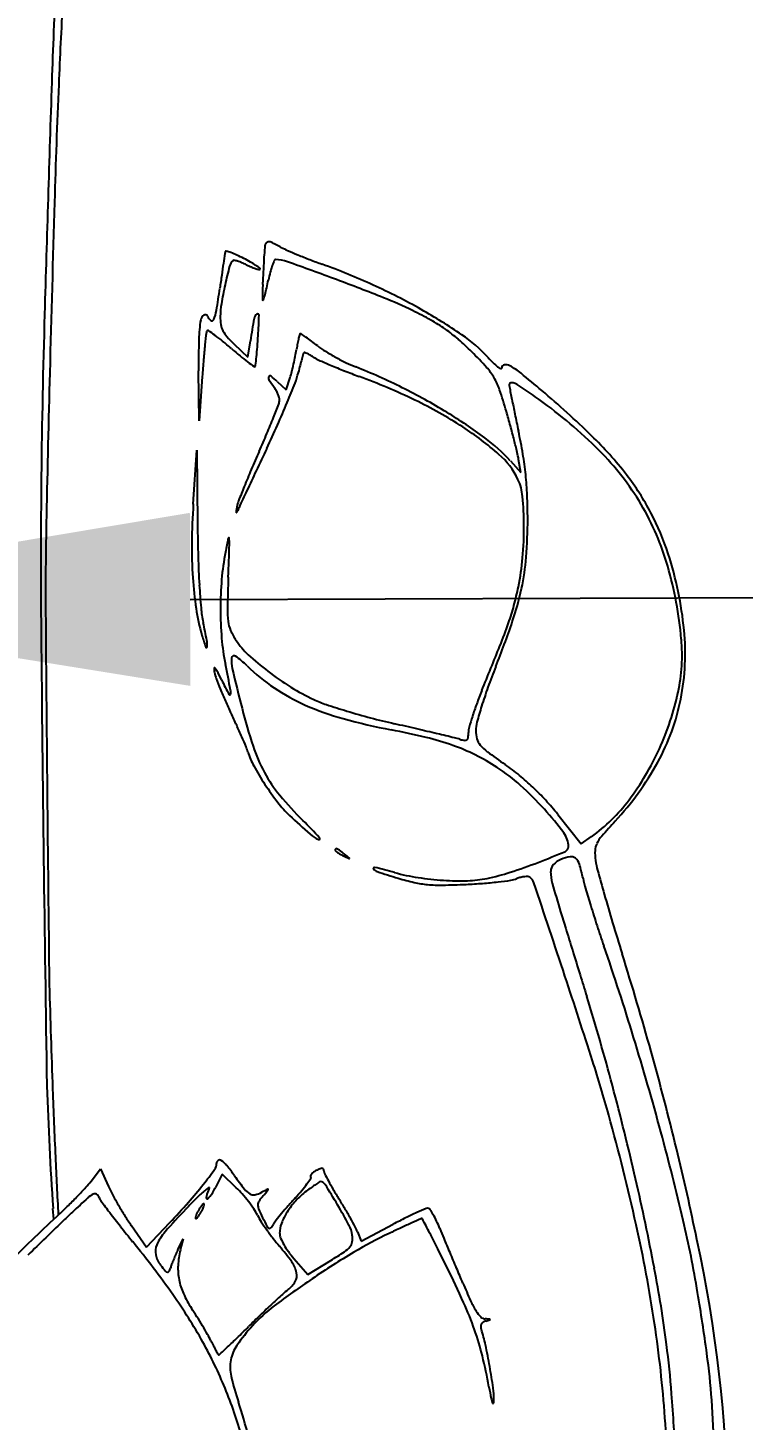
# Model space of a CAD drawing. Header units: millimetres. Extents: x 56222 to 3066687, y -650199 to -121287.
# Drawn here: x 141942.57 to 141945.28, y -185284.93 to -185279.64 of the extents above; entities that cross this region are included whole.
import ezdxf
from ezdxf import colors
from ezdxf.entities.mleader import LeaderData, LeaderLine
from ezdxf.math import Vec2, Vec3

# ---------------------------------------------------------------- set-up
doc = ezdxf.new("R2010")
doc.units = ezdxf.units.MM
doc.header["$MEASUREMENT"] = 0
doc.layers.add('$TD_AUDIT_GENERATED_(A0BDF17)', color=32, linetype='Continuous', lineweight=30)
doc.layers.add('Text', color=7, linetype='Continuous', lineweight=15)
doc.styles.add('style4', font='ARIALN.TTF')

msp = doc.modelspace()

# ---------------------------------------------------------------- linework, layer by layer
at = {"layer": '$TD_AUDIT_GENERATED_(A0BDF17)', "linetype": 'Continuous', "lineweight": 25, "ltscale": 2}
for p, q in [((141943.3519, -185280.843, 0.5173), (141943.4046, -185280.8928, 0.5173)), ((141943.4046, -185280.8928, 0.5173), (141943.4139, -185280.8306, 0.5173)), ((141943.2188, -185281.1342, 0.5173), (141943.217, -185280.9443, 0.5173)), ((141943.2308, -185280.9667, 0.5173), (141943.2188, -185281.1342, 0.5173)), ((141943.5158, -185280.9852, 0.5173), (141943.5495, -185281.0168, 0.5173)), ((141943.5495, -185281.0168, 0.5173), (141943.5646, -185280.97, 0.5173)), ((141943.1969, -185281.4508, 0.5173), (141943.2105, -185281.2468, 0.5173)), ((141943.2105, -185281.2468, 0.5173), (141943.2129, -185281.5281, 0.5173)), ((141944.4009, -185281.2872, 0.5173), (141944.4405, -185281.3312, 0.5173)), ((141944.4405, -185281.3312, 0.5173), (141944.4324, -185281.2819, 0.5173)), ((141944.5812, -185282.6305, 0.5173), (141944.6702, -185282.7423, 0.5173)), ((141944.6702, -185282.7423, 0.5173), (141944.7087, -185282.7148, 0.5173)), ((141942.8086, -185284.0237, 0.5173), (141942.8449, -185283.9767, 0.5173)), ((141942.8449, -185283.9767, 0.5173), (141942.8745, -185284.0435, 0.5173)), ((141943.3069, -185283.9968, 0.5173), (141943.2809, -185284.0475, 0.5173)), ((141943.3603, -185284.0488, 0.5173), (141943.3069, -185283.9968, 0.5173)), ((141942.6668, -185284.1687, 0.5173), (141942.664, -185284.1273, 0.5173)), ((141942.9616, -185284.1923, 0.5173), (141943.0191, -185284.2743, 0.5173)), ((141943.0191, -185284.2743, 0.5173), (141943.1072, -185284.1813, 0.5173)), ((141943.8339, -185284.2524, 0.5173), (141943.9557, -185284.1876, 0.5173)), ((141943.1381, -185284.2853, 0.5173), (141943.1579, -185284.2431, 0.5173)), ((141943.1579, -185284.2431, 0.5173), (141943.1476, -185284.2853, 0.5173)), ((141943.8203, -185284.2166, 0.5173), (141943.8339, -185284.2524, 0.5173)), ((141943.5788, -185284.318, 0.5173), (141943.6322, -185284.3788, 0.5173)), ((141943.6322, -185284.3788, 0.5173), (141943.7192, -185284.325, 0.5173))]:
    msp.add_line(p, q, dxfattribs=at)
for centre, radius, start, end in [((141959.0281, -185280.3744, 0.5173), 16.3773, 176.80395, 178.16024), ((141964.6033, -185280.7713, 0.5173), 21.9367, 176.78694, 177.61153), ((142274.1659, -185290.4963, 0.5173), 331.6777, 178.16034, 178.312518), ((141980.1342, -185281.419, 0.5173), 37.4811, 177.61161, 178.29572), ((142100.8332, -185285.0102, 0.5173), 158.2334, 178.295783, 178.530467), ((141943.4829, -185280.4687, 0.5173), 0.0138, 114.1372, 173.7226), ((141943.4846, -185280.4724, 0.5173), 0.0179, 64.9398, 114.1373), ((141943.1764, -185281.1315, 0.5173), 0.7455, 61.5853, 64.9399), ((141967.3747, -185284.0445, 0.5173), 24.3179, 171.61635, 171.70641), ((141943.3943, -185280.5103, 0.5173), 0.0784, 166.4629, 171.6164), ((141943.321, -185280.4927, 0.5173), 0.003, 73.4644, 166.4631), ((141943.2326, -185280.7903, 0.5173), 0.3134, 70.0316, 73.4642), ((141943.2335, -185280.7877, 0.5173), 0.3107, 65.5482, 70.0316), ((141943.0955, -185281.0912, 0.5173), 0.6441, 62.9494, 65.5482), ((141942.0098, -185280.4685, 0.5173), 1.4573, 357.6122, 358.5756), ((141943.9111, -185280.5158, 0.5173), 0.4446, 173.7226, 178.5757), ((141943.6767, -185280.2068, 0.5173), 0.3059, 241.5853, 246.4458), ((141944.3868, -185278.5778, 0.5173), 2.0829, 246.4457, 247.6251), ((141944.483, -185278.3441, 0.5173), 2.3357, 247.6251, 248.8326), ((141954.4164, -185282.1555, 0.5173), 11.2227, 171.70637, 171.93372), ((141945.4639, -185281.0968, 0.5173), 2.1991, 165.5364, 167.4375), ((141943.3793, -185280.5591, 0.5173), 0.0463, 135, 165.5364), ((141943.3507, -185280.5305, 0.5173), 0.00572, 78.9107, 135), ((141943.3245, -185280.6642, 0.5173), 0.142, 73.4403, 78.9106), ((141943.3177, -185280.6869, 0.5173), 0.1657, 67.4869, 73.4404), ((141943.2733, -185280.7941, 0.5173), 0.2817, 63.4869, 67.4869), ((141943.0604, -185281.16, 0.5173), 0.7214, 60.6313, 62.9494), ((141943.5435, -185280.2525, 0.5173), 0.3235, 243.4869, 246.9643), ((141943.2461, -185280.83, 0.5173), 0.3427, 56.5861, 60.6312), ((141943.4897, -185280.379, 0.5173), 0.186, 246.9642, 252.2274), ((141943.4861, -185280.3901, 0.5173), 0.1744, 252.2274, 256.6755), ((141943.2302, -185280.8541, 0.5173), 0.3716, 53.6886, 56.586), ((141943.4471, -185280.555, 0.5173), 0.00492, 256.6754, 315), ((141943.4487, -185280.5567, 0.5173), 0.00252, 315.0001, 53.6887), ((141939.975, -185280.3828, 0.5173), 3.4939, 356.5917, 357.1007), ((141940.0684, -185280.3875, 0.5173), 3.4004, 357.1006, 357.6121), ((141943.7938, -185280.6503, 0.5173), 0.3152, 160.5002, 165.2544), ((141943.802, -185280.6531, 0.5173), 0.3239, 156.8327, 160.5003), ((141943.5094, -185280.5279, 0.5173), 0.00564, 90.0001, 156.8328), ((141943.5094, -185280.6548, 0.5173), 0.1324, 70.1584, 90), ((141936.5702, -185299.8855, 0.5173), 20.5769, 69.60608, 70.15841), ((141944.4936, -185278.3168, 0.5173), 2.365, 248.8326, 250.0289), ((141942.7912, -185283.0013, 0.5173), 2.6193, 65.4542, 70.0288), ((141962.4142, -185283.289, 0.5173), 19.3003, 171.93362, 172.08511), ((141941.5223, -185280.475, 0.5173), 1.9439, 355.8022, 356.5917), ((141942.1201, -185280.3169, 0.5173), 1.391, 347.0211, 348.272), ((141944.0484, -185280.7173, 0.5173), 0.5785, 165.2543, 168.2721), ((141940.5846, -185289.0875, 0.5173), 9.0568, 68.39667, 69.60606), ((141940.2771, -185280.2114, 0.5173), 3.0497, 350.4954, 352.085), ((141944.6932, -185280.9251, 0.5173), 1.4094, 167.4375, 170.4041), ((141943.8518, -185280.6574, 0.5173), 0.3926, 177.484, 180.3012), ((141944.125, -185280.656, 0.5173), 0.6658, 180.3012, 181.6658), ((141944.2413, -185280.6745, 0.5173), 0.7824, 175.8022, 177.4839), ((141941.8347, -185280.2156, 0.5173), 1.6925, 344.239, 344.9772), ((141942.7723, -185280.4673, 0.5173), 0.7217, 344.9771, 347.0211), ((141942.8585, -185282.854, 0.5173), 2.4574, 60.6553, 65.4542), ((141943.3427, -185282.1225, 0.5173), 1.5656, 63.9647, 68.3966), ((141943.1406, -185280.6908, 0.5173), 0.1463, 336.0449, 350.4954), ((141943.5961, -185280.7396, 0.5173), 0.2968, 170.4041, 179.8248), ((141943.4613, -185280.6753, 0.5173), 0.00176, 181.666, 270.0001), ((141943.4613, -185280.6747, 0.5173), 0.00234, 270, 344.2389), ((141943.4264, -185281.9511, 0.5173), 1.3748, 60.7078, 63.9647), ((141943.0592, -185282.497, 0.5173), 2.0477, 55.5777, 60.6553), ((141976.6043, -185281.73, 0.5173), 33.9869, 178.31253, 179.35531), ((141943.7694, -185280.8398, 0.5173), 0.5516, 170.7574, 178.4945), ((141943.2517, -185280.7555, 0.5173), 0.0271, 122.921, 170.7575), ((141943.242, -185280.7406, 0.5173), 0.00927, 20.9937, 122.9211), ((141943.2835, -185280.7246, 0.5173), 0.0352, 200.9936, 234.4778), ((141943.2675, -185280.7472, 0.5173), 0.00751, 234.4778, 336.0449), ((141943.4864, -185280.7393, 0.5173), 0.187, 179.8248, 189.163), ((141943.3809, -185280.7563, 0.5173), 0.0802, 189.1629, 206.7408), ((141947.0288, -185281.3703, 0.5173), 3.655, 170.1624, 171.5086), ((141943.4526, -185280.7502, 0.5173), 0.0254, 124.2736, 170.1623), ((141943.4414, -185280.7336, 0.5173), 0.00537, 358.2712, 124.2736), ((141940.9784, -185280.6593, 0.5173), 2.4694, 356.4854, 358.2712), ((141943.7771, -185281.3261, 0.5173), 0.6581, 55.0573, 60.7078), ((141946.5536, -185280.913, 0.5173), 3.3367, 178.4944, 180.5387), ((141950.2232, -185281.5916, 0.5173), 7.0217, 173.51453, 173.90734), ((141943.2565, -185280.7997, 0.5173), 0.0101, 135, 173.5144), ((141943.2522, -185280.7954, 0.5173), 0.00404, 55.2194, 135.0001), ((141942.5716, -185281.7753, 0.5173), 1.1971, 53.7735, 55.2194), ((141942.8519, -185281.3928, 0.5173), 0.7229, 50.8649, 53.7736), ((141943.4028, -185280.7452, 0.5173), 0.1048, 206.7408, 221.596), ((141943.6567, -185280.5199, 0.5173), 0.4442, 221.596, 226.6766), ((141940.4658, -185280.6278, 0.5173), 2.983, 355.6476, 356.4855), ((141943.9735, -185280.9116, 0.5173), 0.3873, 166.4962, 169.4167), ((141944.2153, -185280.9697, 0.5173), 0.6359, 165.0294, 166.4961), ((141943.6033, -185280.8061, 0.5173), 0.00241, 90.0002, 165.0295), ((141943.6033, -185280.8098, 0.5173), 0.00613, 55.3395, 90.0001), ((141942.1714, -185282.8808, 0.5173), 2.5239, 54.8387, 55.3394), ((141942.986, -185281.7243, 0.5173), 1.1093, 53.5083, 54.8387), ((141943.8095, -185281.2797, 0.5173), 0.6016, 49.1031, 55.0574), ((141943.5648, -185281.5621, 0.5173), 0.9752, 44.957, 49.1031), ((141943.8944, -185281.2782, 0.5173), 0.5703, 42.4301, 55.5777), ((141945.8506, -185281.1249, 0.5173), 2.6242, 173.9073, 175.1263), ((141942.4206, -185281.9228, 0.5173), 1.4062, 49.0971, 50.865), ((141944.5371, -185279.4796, 0.5173), 1.8262, 229.0971, 230.4571), ((141941.7802, -185280.7279, 0.5173), 1.6648, 354.3509, 355.6476), ((141942.9643, -185280.7669, 0.5173), 0.632, 348.7893, 351.211), ((141944.3228, -185280.9769, 0.5173), 0.7426, 169.4168, 171.211), ((141945.9262, -185281.5426, 0.5173), 2.4046, 164.0093, 164.508), ((141943.6249, -185280.8832, 0.5173), 0.0108, 141.1518, 164.0092), ((141943.6186, -185280.8781, 0.5173), 0.00269, 70.1705, 141.1521), ((141943.5745, -185281.0004, 0.5173), 0.1327, 65.8445, 70.1703), ((141943.5713, -185281.0076, 0.5173), 0.1406, 60.6182, 65.8445), ((141942.4703, -185282.4214, 0.5173), 1.9765, 52.6449, 53.5082), ((141943.8945, -185280.5557, 0.5173), 0.3707, 232.6449, 238.1642), ((141944.1591, -185280.1295, 0.5173), 0.8724, 238.1642, 241.0755), ((141943.1218, -185282.0045, 0.5173), 1.6013, 42.0575, 44.9569), ((141947.9952, -185281.3078, 0.5173), 4.7766, 175.1263, 175.9049), ((141943.9645, -185280.1733, 0.5173), 0.9267, 230.4571, 232.7163), ((141944.6081, -185279.3279, 0.5173), 1.9892, 232.7164, 233.5989), ((141943.4293, -185280.9266, 0.5173), 0.00293, 233.5989, 318.4076), ((141943.4253, -185280.923, 0.5173), 0.00841, 318.4076, 353.8817), ((141939.5083, -185280.5031, 0.5173), 3.9478, 353.8818, 354.3509), ((141942.5994, -185280.6959, 0.5173), 1.0038, 345.4624, 347.1326), ((141942.5551, -185280.6858, 0.5173), 1.0492, 347.1326, 348.7894), ((141945.6842, -185281.4574, 0.5173), 2.1489, 165.6287, 166.3786), ((141944.8198, -185281.236, 0.5173), 1.2566, 164.508, 165.6287), ((141943.5109, -185281.1148, 0.5173), 0.2636, 57.354, 60.6181), ((141943.7372, -185280.7616, 0.5173), 0.1559, 237.3541, 245.9206), ((141944.6034, -185278.8233, 0.5173), 2.2788, 245.9207, 247.1282), ((141944.6421, -185278.7317, 0.5173), 2.3783, 247.1282, 248.5003), ((141944.1738, -185280.1029, 0.5173), 0.9027, 241.0755, 243.9658), ((141944.007, -185280.4443, 0.5173), 0.5228, 243.9658, 248.3165), ((141942.9598, -185283.0781, 0.5173), 2.3116, 63.517, 68.3165), ((141944.1372, -185281.0884, 0.5173), 0.2337, 30.0539, 42.0574), ((141944.6948, -185280.5466, 0.5173), 0.5141, 222.4301, 225.6891), ((141944.4644, -185280.7826, 0.5173), 0.1843, 225.6892, 232.6973), ((141944.3917, -185280.878, 0.5173), 0.0644, 232.6973, 244.8546), ((141944.3803, -185280.9338, 0.5173), 0.012, 99.9578, 180), ((141944.3837, -185280.9531, 0.5173), 0.0317, 60.5576, 99.9578), ((141944.2478, -185281.1939, 0.5173), 0.3082, 51.0717, 60.5576), ((142062.1493, -185284.0177, 0.5173), 119.5369, 178.530486, 178.791983), ((141943.4935, -185280.9724, 0.5173), 0.0114, 150.6433, 212.6597), ((141943.4886, -185280.9696, 0.5173), 0.00576, 52.4474, 150.6433), ((141943.858, -185280.7387, 0.5173), 0.4444, 212.6598, 217.1024), ((141943.3002, -185281.2146, 0.5173), 0.3148, 46.7882, 52.4474), ((141943.1881, -185280.8485, 0.5173), 0.3956, 342.1142, 345.4623), ((141943.2922, -185280.8778, 0.5173), 0.3124, 338.7024, 346.3786), ((141944.861, -185278.1758, 0.5173), 2.9758, 248.5003, 249.6602), ((141942.9744, -185283.265, 0.5173), 2.4519, 64.2771, 69.6601), ((141944.1234, -185281.0964, 0.5173), 0.2496, 18.5827, 30.0539), ((141944.3656, -185280.9338, 0.5173), 0.00273, 244.8546, 0.0001), ((141941.8145, -185284.2065, 0.5173), 4.1807, 49.6622, 51.0717), ((141943.4186, -185281.0711, 0.5173), 0.1065, 29.3337, 37.1025), ((141943.3965, -185281.0835, 0.5173), 0.1319, 22.7167, 29.3337), ((141943.4102, -185281.0778, 0.5173), 0.117, 15.8647, 22.7168), ((141940.3413, -185279.7275, 0.5173), 3.4795, 337.3915, 338.7024), ((141942.9694, -185283.0588, 0.5173), 2.29, 58.6835, 63.5169), ((141942.4851, -185281.6472, 0.5173), 1.9781, 16.0862, 18.5826), ((141944.4036, -185280.997, 0.5173), 0.00706, 93.1561, 180.3926), ((141944.4387, -185280.9968, 0.5173), 0.0422, 180.3926, 191.1634), ((141963.6601, -185277.2036, 0.5173), 19.6344, 191.16343, 191.30666), ((141944.4049, -185281.0208, 0.5173), 0.0308, 63.444, 93.1561), ((141944.3023, -185281.2259, 0.5173), 0.2602, 55.5213, 63.444), ((141942.3216, -185284.1102, 0.5173), 3.7591, 54.3951, 55.5213), ((141942.0946, -185283.8766, 0.5173), 3.748, 45.7639, 49.6622), ((141939.9837, -185279.7279, 0.5173), 3.7842, 338.3755, 339.2114), ((141940.076, -185279.617, 0.5173), 3.7669, 335.9668, 337.3916), ((141943.4823, -185281.0561, 0.5173), 0.0419, 339.2114, 360), ((141943.4863, -185281.0561, 0.5173), 0.0379, 360, 15.8648), ((141943.3258, -185282.5357, 0.5173), 1.6423, 57.0085, 64.2771), ((141952.2239, -185279.4901, 0.5173), 7.9718, 191.30672, 191.71558), ((141943.4524, -185282.531, 0.5173), 1.8168, 44.9469, 54.3951), ((141941.0821, -185280.1634, 0.5173), 2.6026, 336.93, 338.3756), ((141943.1496, -185282.7626, 0.5173), 1.9433, 53.5685, 58.6834), ((141940.7602, -185282.1446, 0.5173), 3.7733, 15.2225, 16.0862), ((141958.1164, -185278.2682, 0.5173), 13.9897, 191.71554, 191.98391), ((141939.6179, -185279.5397, 0.5173), 4.1941, 335.9188, 336.93), ((141939.4723, -185279.3478, 0.5173), 4.4279, 334.7047, 335.9668), ((141943.5631, -185282.1701, 0.5173), 1.2065, 48.8019, 57.0084), ((141941.0007, -185282.0791, 0.5173), 3.524, 14.3133, 15.2224), ((141942.3621, -185281.6123, 0.5173), 2.1157, 9.5541, 11.9839), ((141943.7209, -185282.2064, 0.5173), 1.4168, 37.7053, 45.7639), ((141990.4076, -185303.4197, 0.5173), 51.9092, 154.70464, 154.80846), ((141943.916, -185281.7242, 0.5173), 0.6527, 42.0299, 53.5684), ((141941.3408, -185281.9924, 0.5173), 3.173, 13.4424, 14.3133), ((141943.9965, -185281.9879, 0.5173), 1.0481, 30.6821, 44.9468), ((141947.4121, -185283.0232, 0.5173), 4.3432, 155.9188, 156.9119), ((141944.164, -185281.4837, 0.5173), 0.2942, 25.3858, 48.8019), ((141944.0474, -185281.3455, 0.5173), 0.3902, 9.3662, 13.4424), ((141943.2006, -185281.4711, 0.5173), 1.2654, 5.9836, 9.5542), ((141970.8352, -185281.6651, 0.5173), 28.2174, 179.35528, 180.55412), ((141946.3319, -185282.5627, 0.5173), 3.1689, 156.9119, 158.1697), ((141971.914, -185294.7207, 0.5173), 31.4717, 154.80839, 154.95942), ((141943.1982, -185281.4714, 0.5173), 1.2678, 2.4169, 5.9836), ((141944.0487, -185281.953, 0.5173), 1.0024, 27.8862, 37.7053), ((141946.4751, -185282.6201, 0.5173), 3.3232, 158.1697, 159.174), ((141992.8493, -185304.5011, 0.5173), 54.579, 154.95939, 155.03342), ((141944.2582, -185281.439, 0.5173), 0.1899, 5.1538, 25.3858), ((141945.8279, -185281.6259, 0.5173), 2.6368, 176.1913, 179.3933), ((141943.7254, -185281.5309, 0.5173), 0.3694, 169.2487, 171.3929), ((141943.4984, -185281.4878, 0.5173), 0.1384, 159.1739, 169.2487), ((141943.1593, -185281.5381, 0.5173), 1.2933, 0.2445, 5.1538), ((141942.3351, -185281.5078, 0.5173), 2.1316, 0, 2.4169), ((141944.0432, -185281.9602, 0.5173), 0.9937, 15.9709, 30.6821), ((141957.3614, -185281.8081, 0.5173), 14.7257, 178.79198, 180.01443), ((141943.3897, -185281.4801, 0.5173), 0.0299, 171.3929, 184.9107), ((141943.3608, -185281.4826, 0.5173), 0.000832, 184.9109, 319.9835), ((141943.3492, -185281.4728, 0.5173), 0.016, 319.9832, 337.6528), ((141943.6963, -185281.6155, 0.5173), 0.3593, 155.0335, 157.6529), ((141942.6227, -185281.5078, 0.5173), 1.8441, 355.495, 360), ((141944.0842, -185281.9342, 0.5173), 0.9623, 17.7617, 27.8862), ((141949.5018, -185281.4738, 0.5173), 6.2891, 180.4948, 181.62099), ((141943.0889, -185281.5384, 0.5173), 1.3637, 355.1011, 0.2445), ((141944.9498, -185281.6166, 0.5173), 1.7587, 179.3933, 183.7305), ((141945.4985, -185282.0526, 0.5173), 2.2195, 167.7251, 169.1196), ((141943.3314, -185281.5811, 0.5173), 0.00171, 6.6028, 167.725), ((141899.1964, -185280.1616, 0.5173), 44.1613, 357.96685, 358.12751), ((141943.1734, -185281.5994, 0.5173), 0.1607, 358.1275, 6.6028), ((141946.794, -185281.5504, 0.5173), 3.5802, 181.6211, 183.3383), ((141944.3084, -185281.8238, 0.5173), 1.0076, 169.1196, 175.0963), ((141943.5063, -185281.5742, 0.5173), 0.9448, 348.3294, 355.1011), ((141943.5617, -185281.5818, 0.5173), 0.9022, 347.8044, 355.4949), ((141943.6588, -185282.0705, 0.5173), 1.4089, 5.7368, 17.7617), ((141943.5614, -185282.0981, 0.5173), 1.4948, 5.1379, 15.9709), ((141944.5842, -185281.6404, 0.5173), 1.3923, 183.7305, 188.59), ((141945.8595, -185281.6049, 0.5173), 2.6442, 183.3384, 185.2252), ((141944.612, -185281.8499, 0.5173), 1.3123, 175.0962, 179.9988), ((141951.6659, -185282.0243, 0.5173), 8.3413, 177.96685, 178.78366), ((141943.3528, -185281.5366, 0.5173), 1.1159, 341.0569, 347.8044), ((141943.2341, -185281.518, 0.5173), 1.2227, 344.8738, 348.3294), ((142229.643, -185279.7455, 0.5173), 287.0147, 180.412483, 180.704949), ((141943.9756, -185281.7324, 0.5173), 0.7768, 188.59, 196.1123), ((141943.7015, -185281.8023, 0.5173), 0.4772, 185.2253, 191.9279), ((141944.5836, -185281.8499, 0.5173), 1.2839, 179.9988, 184.9477), ((141943.6744, -185281.8546, 0.5173), 0.348, 178.7836, 186.9668), ((141943.5284, -185281.5975, 0.5173), 0.9179, 340.5894, 344.8737), ((142186.394, -185279.7163, 0.5173), 243.7851, 180.522142, 180.927146), ((141940.251, -185282.5312, 0.5173), 3.0495, 10.633, 11.9279), ((141943.4479, -185281.8823, 0.5173), 0.1198, 186.9668, 203.9928), ((141943.5772, -185281.8248, 0.5173), 0.2613, 203.9929, 213.4953), ((141940.7237, -185280.6343, 0.5173), 3.8956, 338.3965, 341.057), ((141942.2952, -185281.163, 0.5173), 2.2254, 338.1735, 340.5895), ((141944.1752, -185282.0186, 0.5173), 0.8899, 348.7712, 5.7368), ((141944.1491, -185281.6822, 0.5173), 0.9574, 196.1123, 199.0282), ((141943.1643, -185281.9842, 0.5173), 0.0853, 353.5283, 10.633), ((141944.1817, -185281.8847, 0.5173), 0.8805, 184.9476, 191.5131), ((141943.609, -185281.8037, 0.5173), 0.2994, 213.4953, 227.1839), ((141919.6131, -185272.0786, 0.5173), 26.659, 337.78163, 338.17353), ((141944.3815, -185282.0244, 0.5173), 0.6715, 347.8432, 5.1379), ((141943.2465, -185281.9936, 0.5173), 0.00259, 199.0284, 353.5283), ((141943.4578, -185282.0495, 0.5173), 0.1161, 173.1809, 193.4275), ((141943.3518, -185282.0368, 0.5173), 0.00937, 54.3778, 173.1809), ((141943.1368, -185282.3368, 0.5173), 0.3785, 45.7015, 54.3779), ((141944.0916, -185281.2828, 0.5173), 1.0095, 227.1839, 232.7208), ((141943.2771, -185282.0745, 0.5173), 0.00181, 43.3316, 183.6395), ((141943.3937, -185282.0671, 0.5173), 0.1186, 183.6398, 191.5334), ((141943.4323, -185282.0592, 0.5173), 0.1581, 191.5335, 200.2664), ((141943.2425, -185282.1071, 0.5173), 0.0493, 27.5981, 43.3317), ((141941.3884, -185283.0764, 0.5173), 2.1416, 26.5557, 27.598), ((141926.6239, -185285.461, 0.5173), 17.0378, 11.17755, 11.51307), ((141954.9313, -185279.3103, 0.5173), 11.9121, 193.42743, 194.17388), ((141943.9101, -185281.5443, 0.5173), 0.7288, 225.7015, 236.1356), ((141944.16, -185281.1929, 0.5173), 1.1225, 232.7208, 238.1308), ((141946.7534, -185283.0221, 0.5173), 2.5898, 158.3964, 160.2496), ((141944.5654, -185281.6408, 0.5173), 1.3659, 200.2664, 202.0528), ((141946.0291, -185280.757, 0.5173), 3.0465, 206.5557, 207.7355), ((141943.9381, -185281.5026, 0.5173), 0.779, 236.1356, 246.0611), ((141944.0231, -185281.4132, 0.5173), 0.8631, 238.1308, 244.7189), ((141946.0207, -185282.759, 0.5173), 1.8113, 160.2495, 162.6721), ((141944.7078, -185281.5831, 0.5173), 1.5196, 202.0529, 203.9246), ((141944.8507, -185281.5198, 0.5173), 1.6759, 203.9245, 205.6638), ((141943.3352, -185282.1734, 0.5173), 0.00296, 207.7354, 345.7088), ((141943.3031, -185282.1652, 0.5173), 0.0361, 345.7088, 11.1776), ((141943.8417, -185281.7972, 0.5173), 0.4385, 244.7188, 251.4677), ((141945.6844, -185282.7279, 0.5173), 1.5033, 157.7817, 159.8408), ((141944.2269, -185282.0288, 0.5173), 0.8373, 331.2005, 348.7712), ((141944.0044, -185281.9431, 0.5173), 1.0572, 335.5333, 347.8433), ((141940.6736, -185283.5268, 0.5173), 2.9584, 24.6865, 25.6637), ((141945.3986, -185281.7178, 0.5173), 2.08, 194.1739, 198.2916), ((141944.0425, -185281.2675, 0.5173), 1.0363, 246.0611, 254.5187), ((141944.5267, -185279.7539, 0.5173), 2.5935, 251.4676, 253.28), ((141944.6221, -185279.4362, 0.5173), 2.9252, 253.28, 255.1096), ((141945.381, -185282.6165, 0.5173), 1.1802, 159.8409, 162.3098), ((141945.849, -185282.7054, 0.5173), 1.6314, 162.6721, 164.8942), ((141941.0908, -185283.335, 0.5173), 2.4992, 23.5775, 24.6865), ((141944.3814, -185280.0438, 0.5173), 2.306, 254.5187, 259.1696), ((141944.5983, -185279.5257, 0.5173), 2.8326, 255.1096, 256.9839), ((141943.4331, -185285.001, 0.5173), 2.741, 76.333, 79.1697), ((141937.4231, -185310.5651, 0.5173), 29.0253, 76.80991, 76.98386), ((141939.6331, -185301.1352, 0.5173), 19.3399, 76.57404, 76.80987), ((141944.3185, -185282.3193, 0.5173), 0.0768, 164.5059, 180), ((141945.3179, -185282.5964, 0.5173), 1.114, 162.3098, 164.5058), ((141944.3889, -185282.3113, 0.5173), 0.1191, 164.8941, 179.9515), ((141941.2501, -185283.2655, 0.5173), 2.3254, 22.5651, 23.5774), ((141943.8374, -185283.3382, 0.5173), 1.0298, 70.442, 76.333), ((141938.4602, -185306.0488, 0.5173), 24.3916, 76.41701, 76.574), ((141944.0751, -185282.8094, 0.5173), 0.4835, 73.7902, 76.417), ((141944.2429, -185282.232, 0.5173), 0.1178, 253.7902, 262.292), ((141944.2286, -185282.3374, 0.5173), 0.0115, 262.292, 309.2273), ((141944.2278, -185282.3364, 0.5173), 0.0128, 309.2275, 352.7938), ((141944.0927, -185282.3193, 0.5173), 0.149, 352.7937, 0), ((141944.3963, -185282.3113, 0.5173), 0.1265, 179.9515, 194.6218), ((141944.3308, -185282.3284, 0.5173), 0.0588, 194.6218, 220.6456), ((141943.2127, -185282.45, 0.5173), 0.2001, 16.4574, 22.5651), ((141943.6575, -185282.3186, 0.5173), 0.2637, 196.4574, 208.8612), ((141944.0082, -185282.1774, 0.5173), 0.6156, 198.2917, 208.4873), ((141943.9275, -185283.0847, 0.5173), 0.7608, 63.4284, 70.442), ((141943.8922, -185283.1552, 0.5173), 0.8396, 56.9147, 63.4284), ((141944.4128, -185282.258, 0.5173), 0.1669, 220.6456, 233.4735), ((141946.1976, -185279.8484, 0.5173), 3.1655, 233.4735, 234.9804), ((141944.0105, -185281.9459, 0.5173), 1.0505, 323.1891, 335.5333), ((141944.3762, -185281.9224, 0.5173), 1.0844, 208.8612, 213.1986), ((141943.9574, -185283.0551, 0.5173), 0.7202, 47.9686, 56.9148), ((141943.8537, -185283.1933, 0.5173), 0.9189, 50.7301, 54.9803), ((141943.9685, -185281.8868, 0.5173), 1.1321, 317.1857, 331.2006), ((141943.9401, -185282.2143, 0.5173), 0.5382, 208.4872, 219.5715), ((141944.3833, -185281.9178, 0.5173), 1.0928, 213.1986, 217.6194), ((141943.8436, -185283.2056, 0.5173), 0.9349, 46.5345, 50.7301), ((141943.6272, -185283.4214, 0.5173), 1.2133, 41.9157, 47.9686), ((141944.5388, -185281.7196, 0.5173), 1.3148, 219.5714, 225.259), ((141943.8265, -185283.2237, 0.5173), 0.9597, 42.3945, 46.5345), ((141943.8482, -185282.3302, 0.5173), 0.4173, 217.6194, 226.6905), ((141943.5659, -185283.4765, 0.5173), 1.2958, 36.7681, 41.9156), ((141943.7649, -185283.2799, 0.5173), 1.0432, 38.5054, 42.3945), ((141944.3331, -185282.1873, 0.5173), 0.6476, 305.4533, 323.1891), ((141946.5101, -185279.5064, 0.5173), 4.2979, 226.6905, 228.1114), ((141941.8211, -185284.4619, 0.5173), 2.546, 43.2101, 45.2589), ((141946.6928, -185284.4107, 0.5173), 2.5816, 137.1857, 138.8825), ((141943.7093, -185282.6292, 0.5173), 0.1031, 228.1115, 248.9644), ((141943.6738, -185282.7216, 0.5173), 0.00413, 248.9644, 43.21), ((141944.5331, -185282.7538, 0.5173), 0.0884, 0.1935, 36.768), ((141944.8495, -185282.8018, 0.5173), 0.135, 138.8825, 153.4134), ((141943.7407, -185282.7656, 0.5173), 0.00547, 124.9983, 179.9999), ((141943.7395, -185282.7656, 0.5173), 0.0043, 179.9999, 230.8547), ((141943.8145, -185282.6735, 0.5173), 0.123, 230.8549, 235.3484), ((141943.7405, -185282.7652, 0.5173), 0.00508, 66.9209, 124.9983), ((141943.7239, -185282.8043, 0.5173), 0.0475, 53.1617, 66.9209), ((141943.8199, -185282.6656, 0.5173), 0.1326, 235.3483, 240.5643), ((141943.3112, -185283.3551, 0.5173), 0.7358, 51.2994, 53.1617), ((141943.8624, -185282.5903, 0.5173), 0.2191, 240.5643, 244.1452), ((141939.7629, -185287.784, 0.5173), 6.4107, 51.08362, 51.29951), ((141942.835, -185278.5049, 0.5173), 4.6205, 291.2083, 292.5905), ((141944.6027, -185282.7536, 0.5173), 0.0187, 292.5905, 0.1934), ((141944.9533, -185282.7732, 0.5173), 0.231, 178.5351, 187.9146), ((141944.7838, -185282.7689, 0.5173), 0.0614, 153.4134, 178.535), ((141946.6235, -185276.8926, 0.5173), 6.5505, 244.14518, 244.35763), ((141943.7893, -185282.7969, 0.5173), 0.00121, 244.3578, 326.396), ((141943.7893, -185282.7969, 0.5173), 0.00115, 326.3957, 51.0834), ((141943.8841, -185282.835, 0.5173), 0.00369, 76.0341, 212.325), ((141943.9027, -185282.8232, 0.5173), 0.0257, 212.3249, 252.1646), ((141942.9044, -185286.7745, 0.5173), 4.0632, 74.927, 76.034), ((141943.7943, -185280.9771, 0.5173), 1.9686, 287.9251, 291.2083), ((141944.5921, -185282.8472, 0.5173), 0.0381, 136.8616, 179.7899), ((141944.6237, -185282.8768, 0.5173), 0.0815, 112.5, 136.8615), ((141944.6565, -185282.9561, 0.5173), 0.1673, 99.97, 112.5), ((141944.632, -185282.8164, 0.5173), 0.0254, 49.6602, 99.9701), ((141944.6181, -185282.8327, 0.5173), 0.0468, 16.7085, 49.6602), ((141943.9993, -185283.0184, 0.5173), 0.6929, 12.1044, 16.7085), ((141945.022, -185282.7637, 0.5173), 0.3004, 187.9148, 195.21), ((141945.456, -185277.9953, 0.5173), 5.0973, 252.1645, 253.1044), ((141944.1798, -185282.0387, 0.5173), 0.8413, 254.927, 261.1583), ((141944.2279, -185282.0385, 0.5173), 0.8717, 253.1043, 257.2381), ((141944.1212, -185282.5098, 0.5173), 0.3885, 257.2381, 264.8016), ((141944.2146, -185281.8146, 0.5173), 1.0681, 261.1583, 266.3688), ((141944.2089, -185281.9053, 0.5173), 0.9772, 266.3688, 271.7444), ((141944.2255, -185282.4524, 0.5173), 0.4299, 271.7444, 281.6763), ((141944.1688, -185281.2437, 0.5173), 1.6533, 274.3917, 276.433), ((141944.1441, -185282.0586, 0.5173), 0.832, 281.6763, 287.925), ((141944.1758, -185281.3053, 0.5173), 1.5914, 276.433, 278.2137), ((141944.3888, -185282.7808, 0.5173), 0.1006, 278.2138, 291.5644), ((141944.4711, -185282.9891, 0.5173), 0.1234, 104.3019, 111.5644), ((141944.4655, -185282.9671, 0.5173), 0.1007, 95.8448, 104.3019), ((141944.4631, -185282.9442, 0.5173), 0.0777, 86.6721, 95.8447), ((141944.4668, -185282.8808, 0.5173), 0.0142, 54.3923, 86.6721), ((141944.4507, -185282.9034, 0.5173), 0.0419, 18.4236, 54.3922), ((141718.4298, -185358.1944, 0.5173), 238.2733, 18.333857, 18.423697), ((141944.7176, -185282.8477, 0.5173), 0.1637, 179.7899, 195.6613), ((141945.2262, -185282.7553, 0.5173), 0.5619, 192.1044, 196.2217), ((141952.5344, -185280.7212, 0.5173), 8.0855, 195.20997, 195.88193), ((141944.1356, -185282.3519, 0.5173), 0.547, 264.8017, 270.8901), ((141944.1004, -185280.0896, 0.5173), 2.8096, 270.8902, 272.7012), ((141944.1326, -185280.7723, 0.5173), 2.1261, 272.7013, 274.3917), ((141948.8276, -185281.6954, 0.5173), 4.4321, 195.6613, 197.1171), ((141948.7622, -185281.7266, 0.5173), 4.2445, 196.2218, 197.1491), ((141951.9698, -185280.8818, 0.5173), 7.4984, 195.88196, 196.74689), ((141949.2293, -185281.5824, 0.5173), 4.7333, 197.1491, 198.1094), ((142137.0115, -185223.7413, 0.5173), 201.3379, 197.117011, 197.136033), ((141954.7633, -185280.0412, 0.5173), 10.4157, 196.74697, 197.42306), ((142535.4063, -185100.9052, 0.5173), 618.2397, 197.1359907, 197.1442413), ((141949.4391, -185281.5138, 0.5173), 4.9541, 198.1094, 199.0373), ((142591.1789, -185083.7, 0.5173), 676.6058, 197.1442597, 197.1522811), ((141934.9679, -185286.5072, 0.5173), 10.3544, 17.01464, 19.03736), ((141933.3279, -185286.7682, 0.5173), 12.0504, 15.58488, 17.42312), ((141914.6194, -185293.1823, 0.5173), 31.5925, 17.71952, 18.33396), ((142382.768, -185148.0233, 0.5173), 458.4943, 197.152336, 197.163108), ((141983.5271, -185282.1838, 0.5173), 40.8917, 181.53166, 182.09017), ((141936.078, -185285.9818, 0.5173), 9.0145, 14.92106, 17.16309), ((141934.0232, -185286.7963, 0.5173), 11.3423, 15.12557, 17.01469), ((141939.4946, -185285.2342, 0.5173), 5.4784, 15.4732, 17.7196), ((141933.9462, -185286.5957, 0.5173), 11.4085, 13.66961, 15.58485), ((141956.0234, -185283.2299, 0.5173), 13.3894, 181.84508, 183.84305), ((141972.2346, -185282.5959, 0.5173), 29.5916, 182.09013, 182.58677), ((141934.7417, -185286.3379, 0.5173), 10.3974, 12.90659, 14.92106), ((141936.4693, -185286.0717, 0.5173), 8.6175, 12.61176, 15.47319), ((141935.2485, -185286.4651, 0.5173), 10.0731, 13.15354, 15.12562), ((141965.0851, -185282.9189, 0.5173), 22.4348, 182.58675, 183.15214), ((141943.2985, -185283.9562, 0.5173), 0.0134, 123.5103, 180), ((141943.2969, -185283.9537, 0.5173), 0.0104, 55.3998, 123.5103), ((141943.2454, -185284.0283, 0.5173), 0.1009, 39.2106, 55.3999), ((141935.2904, -185286.2688, 0.5173), 10.0252, 11.64314, 13.66952), ((141941.9721, -185283.0381, 0.5173), 1.6096, 321.6836, 324.1938), ((141943.2449, -185283.9562, 0.5173), 0.0402, 324.1937, 360), ((141942.7047, -185284.4694, 0.5173), 0.7988, 35.6838, 39.2107), ((141943.6609, -185284.0108, 0.5173), 0.0207, 138.3768, 158.1924), ((141943.6795, -185284.0273, 0.5173), 0.0456, 125.4116, 138.3769), ((141943.7105, -185284.0709, 0.5173), 0.0991, 118.155, 125.4115), ((141943.7585, -185284.1606, 0.5173), 0.2008, 113.5641, 118.155), ((141943.6861, -185283.9946, 0.5173), 0.0197, 88.3269, 113.5641), ((141943.6865, -185283.9804, 0.5173), 0.0055, 29.9197, 88.3271), ((141943.6795, -185283.9844, 0.5173), 0.0135, 359.9999, 29.9196), ((141943.7165, -185283.9844, 0.5173), 0.0234, 180, 206.3509), ((141944.6242, -185283.5348, 0.5173), 1.0364, 206.351, 208.0744), ((141941.5428, -185282.9093, 0.5173), 1.6875, 316.0695, 317.6044), ((141942.5177, -185283.7994, 0.5173), 0.3674, 317.6043, 322.3615), ((141943.2866, -185283.8612, 0.5173), 0.4506, 203.8621, 208.3087), ((141941.9997, -185283.0599, 0.5173), 1.5744, 318.4596, 321.6836), ((141943.3273, -185284.1607, 0.5173), 0.1334, 122.6321, 131.4902), ((141943.3895, -185284.1211, 0.5173), 0.1489, 151.8801, 157.4638), ((141943.2564, -185284.05, 0.5173), 0.00195, 331.8803, 122.6322), ((141942.9796, -185283.8929, 0.5173), 0.3387, 329.1834, 332.8408), ((141944.6106, -185283.1007, 0.5173), 1.5476, 215.6839, 218.008), ((141943.0914, -185284.3256, 0.5173), 0.3859, 40.9881, 45.8341), ((141943.4505, -185284.0073, 0.5173), 0.0753, 218.0081, 238.9231), ((141944.7575, -185286.5436, 0.5173), 2.7982, 117.1749, 117.6926), ((141943.4802, -185284.0556, 0.5173), 0.00149, 19.5206, 117.1747), ((141943.2703, -185283.7732, 0.5173), 0.4434, 319.7842, 323.9139), ((141944.224, -185284.8454, 0.5173), 0.9854, 125.9644, 127.3342), ((141943.2106, -185283.7297, 0.5173), 0.5173, 323.9139, 326.7311), ((141943.6453, -185284.0046, 0.5173), 0.00399, 158.1926, 225.0001), ((141943.6391, -185284.0108, 0.5173), 0.00482, 326.7312, 45), ((141943.9812, -185284.5109, 0.5173), 0.5721, 123.9061, 125.9644), ((141944.1908, -185284.8226, 0.5173), 0.9477, 122.8615, 123.9061), ((141943.6798, -185284.0315, 0.5173), 0.00593, 84.6302, 122.8614), ((141943.6782, -185284.0484, 0.5173), 0.0228, 32.0599, 84.6302), ((141940.6625, -185285.9371, 0.5173), 3.5812, 30.6037, 32.0599), ((141944.4894, -185283.6067, 0.5173), 0.8836, 208.0745, 210.5083), ((141935.6015, -185286.1409, 0.5173), 9.5154, 10.82088, 12.90662), ((141941.3979, -185282.7697, 0.5173), 1.8887, 314.5421, 316.0696), ((141946.4189, -185288.0853, 0.5173), 5.395, 132.1894, 133.0211), ((141942.8686, -185284.1684, 0.5173), 0.1084, 118.4047, 132.1894), ((141942.8226, -185284.0834, 0.5173), 0.0118, 54.8904, 118.4046), ((141942.8136, -185284.0962, 0.5173), 0.0275, 20.9936, 54.8904), ((141942.888, -185284.0677, 0.5173), 0.0522, 200.9937, 216.7485), ((141947.4918, -185280.63, 0.5173), 5.7979, 216.74851, 217.29901), ((141944.0301, -185283.4607, 0.5173), 1.2951, 208.3086, 210.3318), ((141940.8684, -185282.0576, 0.5173), 3.0859, 316.5111, 318.4596), ((141944.9024, -185285.7896, 0.5173), 2.4, 134.8991, 136.2709), ((141943.7073, -185284.5903, 0.5173), 0.7069, 131.4903, 134.8991), ((141943.2519, -185284.0868, 0.5173), 0.0059, 173.9917, 225.0001), ((141943.3132, -185284.0932, 0.5173), 0.0675, 165.4276, 173.9916), ((141943.2499, -185284.0888, 0.5173), 0.00298, 224.9999, 315.7382), ((141943.3376, -185284.0995, 0.5173), 0.0927, 157.4637, 165.4276), ((141943.1756, -185284.0165, 0.5173), 0.1067, 315.7384, 322.6894), ((141943.1355, -185283.9858, 0.5173), 0.1572, 322.6894, 329.1834), ((141942.9216, -185284.4732, 0.5173), 0.6109, 37.5529, 40.9881), ((141942.9472, -185284.4535, 0.5173), 0.5787, 34.0768, 37.5528), ((141943.4256, -185284.0487, 0.5173), 0.027, 238.923, 281.3806), ((141943.4116, -185283.9792, 0.5173), 0.0979, 281.3806, 297.6926), ((141943.467, -185284.1136, 0.5173), 0.025, 145.4702, 178.7444), ((141943.6148, -185284.2154, 0.5173), 0.2044, 138.3928, 145.4702), ((141939.9947, -185281.0004, 0.5173), 4.6372, 318.3928, 318.7494), ((141943.4789, -185284.0561, 0.5173), 0.00293, 318.7495, 19.5207), ((141943.8033, -185284.2997, 0.5173), 0.2961, 137.2322, 147.6421), ((141944.7238, -185285.1408, 0.5173), 1.5518, 137.2665, 138.7405), ((141942.953, -185283.5049, 0.5173), 0.859, 317.2665, 319.7842), ((141943.8184, -185284.3137, 0.5173), 0.3166, 127.3341, 137.2321), ((141944.8957, -185283.3673, 0.5173), 1.3552, 210.5083, 212.2748), ((141942.3173, -185284.9956, 0.5173), 1.6943, 30.8041, 32.2748), ((141947.2383, -185289.0569, 0.5173), 6.6927, 132.83972, 135.035), ((141941.5762, -185282.9509, 0.5173), 1.6345, 312.8397, 314.5421), ((141945.1494, -185286.7249, 0.5173), 3.5342, 133.021, 133.9309), ((141945.8373, -185281.8903, 0.5173), 3.718, 217.299, 218.3154), ((141944.1067, -185283.4159, 0.5173), 1.3838, 210.3317, 212.3315), ((141943.7143, -185283.6643, 0.5173), 0.9195, 212.3315, 215.0481), ((141945.0369, -185285.9183, 0.5173), 2.5862, 136.2709, 138.8491), ((141943.2385, -185284.1667, 0.5173), 0.0336, 164.0827, 175.191), ((141943.2725, -185284.1764, 0.5173), 0.0689, 156.0531, 164.0827), ((141943.3591, -185284.2149, 0.5173), 0.1637, 151.8451, 156.0531), ((141943.1423, -185284.0995, 0.5173), 0.0939, 316.4268, 321.8615), ((141943.3665, -185284.2189, 0.5173), 0.1721, 147.6922, 151.845), ((141943.13, -185284.0899, 0.5173), 0.1094, 321.8616, 327.6921), ((141943.3135, -185284.1853, 0.5173), 0.1094, 141.8616, 147.6921), ((141943.0771, -185284.0564, 0.5173), 0.1721, 327.6922, 331.845), ((141943.3013, -185284.1758, 0.5173), 0.0939, 136.4268, 141.8615), ((141943.0845, -185284.0604, 0.5173), 0.1637, 331.8451, 336.0531), ((141943.2368, -185284.1144, 0.5173), 0.00492, 90, 136.4268), ((141943.1711, -185284.0989, 0.5173), 0.0689, 336.0531, 344.0827), ((141943.2368, -185284.1112, 0.5173), 0.00172, 355.191, 89.9999), ((141943.2051, -185284.1085, 0.5173), 0.0336, 344.0827, 355.191), ((141943.2405, -185284.2551, 0.5173), 0.2245, 27.0289, 34.0768), ((141943.6921, -185284.0247, 0.5173), 0.2824, 207.0289, 212.8045), ((141943.4812, -185284.114, 0.5173), 0.0391, 178.7445, 202.8671), ((141944.1238, -185283.8429, 0.5173), 0.7366, 202.8671, 205.7168), ((141944.488, -185284.9386, 0.5173), 1.2411, 140.3637, 141.8877), ((141943.7584, -185284.2712, 0.5173), 0.2429, 147.6421, 159.014), ((141944.5832, -185285.0175, 0.5173), 1.3649, 138.7406, 140.3637), ((141942.0016, -185285.1451, 0.5173), 2.0254, 28.1238, 30.6037), ((141942.419, -185284.935, 0.5173), 1.576, 29.2514, 30.8041), ((141944.5257, -185285.211, 0.5173), 1.1709, 114.21, 116.4947), ((141944.8109, -185285.8454, 0.5173), 1.8665, 113.0097, 114.2101), ((141944.0863, -185284.1391, 0.5173), 0.0127, 71.565, 113.0097), ((141944.0865, -185284.1387, 0.5173), 0.0122, 32.4327, 71.565), ((141943.7344, -185284.3624, 0.5173), 0.4293, 29.4289, 32.4327), ((141943.752, -185284.3524, 0.5173), 0.4091, 25.5728, 29.4289), ((141954.7785, -185296.7202, 0.5173), 17.4131, 133.93089, 134.20981), ((141947.6639, -185280.447, 0.5173), 6.0461, 218.31542, 219.02153), ((141943.2067, -185284.164, 0.5173), 0.00172, 175.191, 269.9999), ((141943.2067, -185284.1608, 0.5173), 0.00492, 270, 316.4268), ((141944.1956, -185283.7002, 0.5173), 0.8814, 212.8044, 215.277), ((141944.4884, -185283.6674, 0.5173), 1.1412, 205.7168, 207.5092), ((141944.2557, -185283.6576, 0.5173), 0.9551, 215.2769, 217.716), ((141943.495, -185284.1846, 0.5173), 0.0213, 207.5092, 238.7785), ((141943.487, -185284.198, 0.5173), 0.00571, 238.7784, 319.5103), ((141943.4191, -185284.14, 0.5173), 0.095, 319.5102, 329.9933), ((141943.6118, -185284.2513, 0.5173), 0.1276, 141.8877, 149.9933), ((141943.626, -185284.2205, 0.5173), 0.1012, 159.0139, 180.8915), ((141943.6871, -185284.2442, 0.5173), 0.1143, 7.9889, 28.1238), ((141942.5607, -185284.8557, 0.5173), 1.4136, 27.7597, 29.2515), ((141943.6565, -185284.2789, 0.5173), 0.1752, 20.8167, 27.7598), ((141948.5203, -185293.953, 0.5173), 10.7546, 114.93314, 115.2061), ((141944.9058, -185285.9737, 0.5173), 2.0231, 116.4947, 118.0116), ((141946.4036, -185289.3998, 0.5173), 5.7335, 114.49606, 114.93311), ((141955.6954, -185309.7927, 0.5173), 28.1434, 114.41735, 114.49596), ((141944.0644, -185284.173, 0.5173), 0.00726, 90.0001, 114.4173), ((141944.0644, -185284.1684, 0.5173), 0.00263, 27.4451, 90.0001), ((141901.4786, -185306.2851, 0.5173), 47.9891, 27.37317, 27.44491), ((141943.5403, -185284.4537, 0.5173), 0.6438, 22.8273, 25.5728), ((141897.7027, -185303.7478, 0.5173), 50.3766, 22.78166, 22.82726), ((141939.7196, -185285.3445, 0.5173), 5.2868, 8.4858, 12.6118), ((141940.8638, -185285.1529, 0.5173), 4.3065, 9.4322, 13.1536), ((141956.2173, -185298.1992, 0.5173), 19.4765, 134.20981, 134.48896), ((141939.9312, -185286.7137, 0.5173), 3.9072, 35.316, 39.0216), ((141943.1142, -185284.2907, 0.5173), 0.0615, 155.7482, 192.135), ((141943.2386, -185284.3467, 0.5173), 0.1979, 138.8492, 155.7481), ((141944.035, -185283.8283, 0.5173), 0.6761, 217.716, 220.876), ((141943.5737, -185284.2213, 0.5173), 0.0488, 180.8914, 202.4774), ((141943.7396, -185284.1526, 0.5173), 0.2283, 202.4774, 209.3451), ((141943.7909, -185284.1238, 0.5173), 0.2872, 209.3451, 215.7572), ((141943.7635, -185284.2491, 0.5173), 0.0371, 320.0475, 351.9414), ((141943.7081, -185284.2413, 0.5173), 0.093, 351.9414, 7.9889), ((141944.5828, -185285.5877, 0.5173), 1.509, 115.2061, 120.98), ((141938.4073, -185287.1651, 0.5173), 6.4042, 26.76858, 27.37317), ((141746.4143, -185367.2866, 0.5173), 214.4661, 22.766077, 22.781661), ((141940.1362, -185285.3355, 0.5173), 5.0911, 349.0337, 12.3626), ((141943.148, -185284.2834, 0.5173), 0.096, 192.1351, 218.1885), ((141943.9958, -185284.6805, 0.5173), 0.9444, 156.4694, 157.7496), ((141943.8069, -185284.5982, 0.5173), 0.7384, 154.9297, 156.4694), ((141943.4619, -185284.3616, 0.5173), 0.3233, 166.3658, 176.9212), ((141942.9226, -185284.7911, 0.5173), 0.7951, 35.3626, 40.8759), ((141943.841, -185284.0877, 0.5173), 0.349, 215.7572, 221.2975), ((141945.5672, -185287.2273, 0.5173), 3.4214, 120.98, 124.1114), ((141942.8194, -185282.8688, 0.5173), 1.7118, 301.7127, 303.7666), ((141943.7153, -185284.2088, 0.5173), 0.0999, 303.7666, 320.0474), ((141932.9904, -185289.8976, 0.5173), 12.4713, 26.40138, 26.76853), ((141722.3818, -185377.3724, 0.5173), 240.5292, 22.750762, 22.766117), ((141943.6769, -185283.8674, 0.5173), 0.769, 218.1886, 220.3073), ((141943.1032, -185284.354, 0.5173), 0.0167, 220.3072, 253.6487), ((141943.0999, -185284.3652, 0.5173), 0.00506, 253.6489, 332.1812), ((141943.0316, -185284.3291, 0.5173), 0.0824, 332.1811, 342.5238), ((141943.3259, -185284.4218, 0.5173), 0.2263, 159.0432, 162.5238), ((141943.9143, -185284.6471, 0.5173), 0.8563, 157.7497, 159.0432), ((141943.3606, -185284.3561, 0.5173), 0.2219, 176.9212, 190.9174), ((141943.4818, -185284.3942, 0.5173), 0.1094, 11.5481, 35.3626), ((141940.7726, -185286.0343, 0.5173), 3.7829, 24.185, 26.4014), ((141759.9757, -185361.6072, 0.5173), 199.7634, 22.73307, 22.750717), ((141940.1217, -185285.2769, 0.5173), 4.9133, 7.4005, 10.8208), ((141943.3745, -185284.3534, 0.5173), 0.2361, 190.9174, 204.4224), ((141945.5791, -185287.2448, 0.5173), 3.4426, 124.1113, 127.0718), ((141943.4997, -185284.3586, 0.5173), 0.0962, 306.8609, 330.9989), ((141943.5419, -185284.382, 0.5173), 0.0481, 330.9989, 11.5481), ((141946.4086, -185283.4942, 0.5173), 2.3723, 202.733, 204.5048), ((141941.494, -185285.6064, 0.5173), 1.9918, 29.181, 35.3159), ((141943.5302, -185284.2827, 0.5173), 0.4071, 204.4225, 213.4033), ((141945.6222, -185286.7658, 0.5173), 3.1145, 132.0707, 133.0403), ((141943.7468, -185284.6882, 0.5173), 0.3157, 126.861, 132.0706), ((141936.986, -185285.7971, 0.5173), 8.2374, 7.80074, 9.43226), ((141941.9112, -185285.3504, 0.5173), 1.5323, 31.9857, 33.4034), ((141943.8571, -185284.9656, 0.5173), 0.586, 127.0717, 138.0417), ((141945.8213, -185286.979, 0.5173), 3.4062, 133.0403, 134.0778), ((141943.0265, -185285.022, 0.5173), 1.3121, 19.3025, 24.1849), ((141944.5674, -185284.3334, 0.5173), 0.3488, 204.5047, 211.8006), ((141944.3787, -185284.4504, 0.5173), 0.1268, 211.8005, 224.5729), ((141941.4804, -185285.6195, 0.5173), 2.0402, 30.8418, 31.9857), ((141941.6321, -185285.5289, 0.5173), 1.8635, 29.6854, 30.8418), ((141944.0001, -185285.0942, 0.5173), 0.7783, 138.0417, 144.988), ((141940.1163, -185281.289, 0.5173), 4.6512, 314.282, 315.0218), ((141946.1391, -185287.3072, 0.5173), 3.8631, 134.0778, 135.0218), ((141944.3066, -185284.5214, 0.5173), 0.0257, 224.5728, 266.2818), ((141944.3071, -185284.5754, 0.5173), 0.0183, 151.327, 180.9375), ((141944.3283, -185284.575, 0.5173), 0.0395, 180.9377, 197.6088), ((141944.3069, -185284.5753, 0.5173), 0.0181, 121.538, 151.327), ((141944.3176, -185284.5926, 0.5173), 0.0384, 104.5598, 121.538), ((141944.2156, -185285.9218, 0.5173), 1.3777, 85.5702, 86.2819), ((141944.0602, -185283.6018, 0.5173), 0.9852, 284.5598, 285.4699), ((141944.3219, -185284.5504, 0.5173), 0.00214, 19.2963, 85.5704), ((141944.3227, -185284.5501, 0.5173), 0.0013, 285.4699, 19.2961), ((141940.3007, -185285.2578, 0.5173), 4.6993, 4.0851, 8.4858), ((141941.8176, -185285.4257, 0.5173), 1.6212, 22.3022, 29.1809), ((141942.793, -185284.8671, 0.5173), 0.5272, 26.7254, 29.6853), ((141945.4889, -185283.5097, 0.5173), 2.4911, 206.7253, 207.2199), ((141941.7323, -185282.946, 0.5173), 2.3366, 313.0437, 314.282), ((141943.2343, -185284.9493, 0.5173), 1.092, 13.8503, 19.3024), ((141943.6791, -185284.7811, 0.5173), 0.6417, 12.2004, 17.6088), ((141944.6198, -185283.9568, 0.5173), 1.5138, 207.2198, 207.9381), ((141945.5218, -185283.4784, 0.5173), 2.5348, 207.938, 208.3017), ((141943.3061, -185284.6715, 0.5173), 0.0183, 208.3019, 220.3804), ((141943.2937, -185284.682, 0.5173), 0.00203, 220.3803, 312.7743), ((141936.9714, -185277.8483, 0.5173), 9.3118, 312.77416, 313.04368), ((141943.4779, -185284.7284, 0.5173), 0.1408, 144.988, 169.617), ((141942.4171, -185285.1507, 0.5173), 1.9337, 10.296, 13.8503), ((141942.0011, -185285.1439, 0.5173), 2.3584, 10.147, 12.2005), ((141941.4696, -185285.1018, 0.5173), 3.554, 4.3608, 7.4005), ((141942.4078, -185285.0543, 0.5173), 2.765, 4.1186, 7.8008), ((141943.4916, -185284.7309, 0.5173), 0.1547, 169.6171, 192.7349), ((141941.7913, -185285.1814, 0.5173), 2.5715, 8.3118, 10.1471), ((141944.3412, -185284.5389, 0.5173), 1.0257, 192.7349, 198.4521), ((141941.7765, -185285.4426, 0.5173), 1.6657, 15.5616, 22.3022), ((141946.6835, -185284.3757, 0.5173), 2.4026, 190.296, 191.3619), ((141944.0643, -185284.8494, 0.5173), 0.2744, 358.8071, 8.3118), ((141934.6696, -185285.6204, 0.5173), 10.3738, 2.99355, 4.36084), ((141941.5422, -185285.4729, 0.5173), 1.925, 14.4356, 18.4521), ((141944.4441, -185284.8257, 0.5173), 0.1185, 191.3619, 200.8703), ((141944.3351, -185284.8673, 0.5173), 0.00174, 200.8701, 344.1357), ((141944.2885, -185284.854, 0.5173), 0.0502, 344.1359, 358.8069), ((141941.7243, -185285.1035, 0.5173), 3.4503, 0.9253, 4.1186), ((141939.7936, -185285.294, 0.5173), 5.2076, 0.0105, 4.085)]:
    msp.add_arc(centre, radius, start, end, dxfattribs=at)

# ---------------------------------------------------------------- leaders
at = {"layer": 'Text', "color": 1, "lineweight": 0, "ltscale": 20}
ml = msp.add_multileader_mtext('Standard', dxfattribs=at)
ml.set_content('painting', color=1, style='style4')
ml.set_leader_properties()
ml.build(insert=Vec2(0, 0))
ml.multileader.update_dxf_attribs({"dogleg_length": 2.0246, "arrow_head_size": 2})
ctx = ml.context
ctx.base_point, ctx.char_height, ctx.arrow_head_size, ctx.landing_gap_size, ctx.plane_origin = Vec3(141951.5347, -185281.7926, 0.2586), 3, 2, 0.4, Vec3(141884.4992, -185281.7926, 0.2586)
notes = []
notes.append((ctx, [(0, (1, 1, 0), (141949.5101, -185281.7926, 0.2586), (1, 0), 2.0246, [(0, [(141941.1848, -185281.8197, 0.2586)], 0, [])])]))
ctx.mtext.insert = Vec3(141951.9347, -185279.8516, 0.2586)
for ctx, leaders in notes:
    for number, flags, end, landing, length, lines in leaders:
        leader = LeaderData()
        leader.index, (leader.has_last_leader_line, leader.has_dogleg_vector, leader.attachment_direction) = number, flags
        leader.last_leader_point, leader.dogleg_vector, leader.dogleg_length = Vec3(end), Vec3(landing), length
        for number, points, colour, breaks in lines:
            line = LeaderLine()
            line.index, line.vertices, line.color, line.breaks = number, Vec3.list(points), colors.encode_raw_color(colour), breaks
            leader.lines.append(line)
        ctx.leaders.append(leader)

doc.saveas('drawing.dxf')
